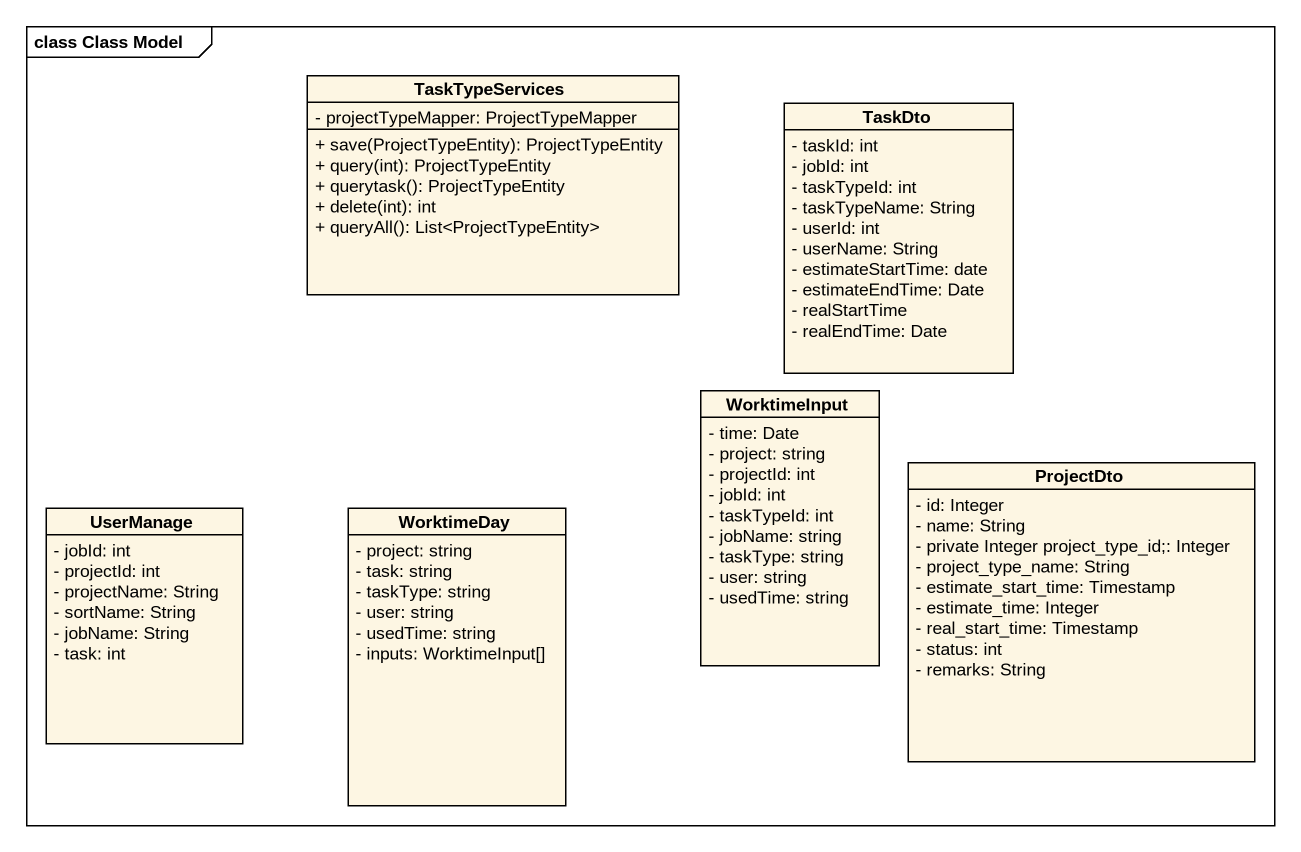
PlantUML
@startuml
mainframe class Class Model
hide circle
hide empty members
skinparam classAttributeIconSize 0
class TaskTypeServices {
  - projectTypeMapper: ProjectTypeMapper
  + save(ProjectTypeEntity): ProjectTypeEntity
  + query(int): ProjectTypeEntity
  + querytask(): ProjectTypeEntity
  + delete(int): int
  + queryAll(): List<ProjectTypeEntity>
}
class TaskDto {
  - taskId: int
  - jobId: int
  - taskTypeId: int
  - taskTypeName: String
  - userId: int
  - userName: String
  - estimateStartTime: date
  - estimateEndTime: Date
  - realStartTime
  - realEndTime: Date
}
class WorktimeInput {
  - time: Date
  - project: string
  - projectId: int
  - jobId: int
  - taskTypeId: int
  - jobName: string
  - taskType: string
  - user: string
  - usedTime: string
}
class ProjectDto {
  - id: Integer
  - name: String
  - private Integer project_type_id;: Integer
  - project_type_name: String
  - estimate_start_time: Timestamp
  - estimate_time: Integer
  - real_start_time: Timestamp
  - status: int
  - remarks: String
}
class UserManage {
  - jobId: int
  - projectId: int
  - projectName: String
  - sortName: String
  - jobName: String
  - task: int
}
class WorktimeDay {
  - project: string
  - task: string
  - taskType: string
  - user: string
  - usedTime: string
  - inputs: WorktimeInput[]
}
@enduml
